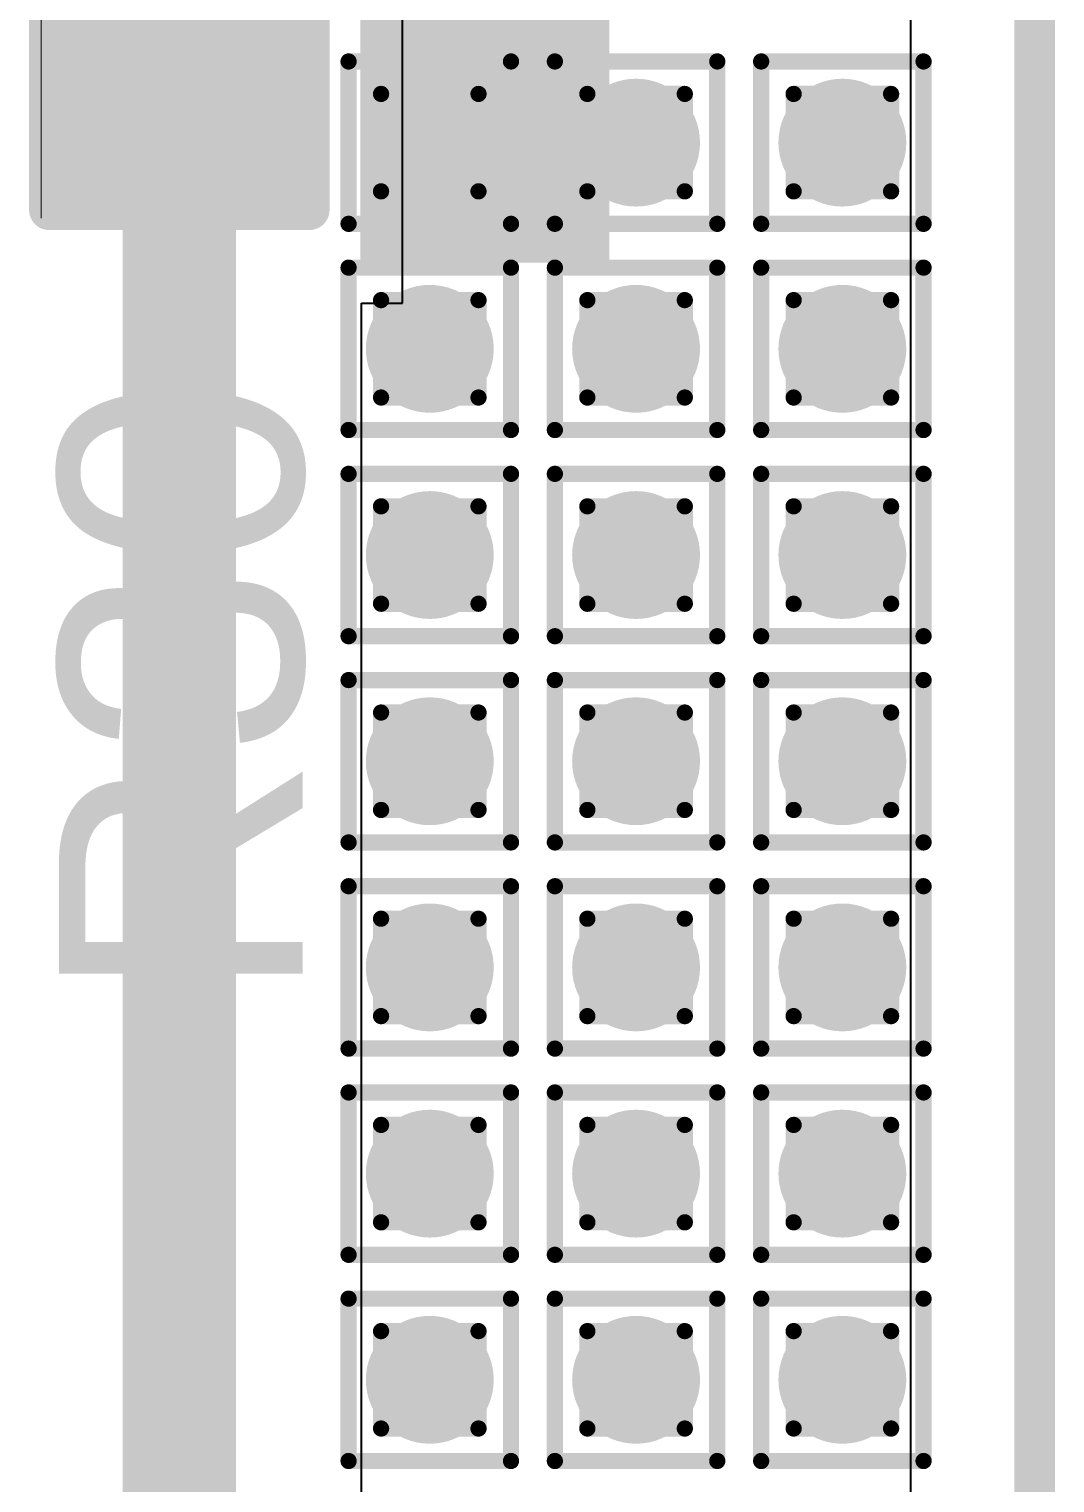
# Model space of a CAD drawing. Header units: inches. Extents: x -12 to 5357, y -8 to 5291.
# Drawn here: x 42.855 to 46.064, y 25.469 to 30.017 of the extents above; entities that cross this region are included whole.
import ezdxf

# ---------------------------------------------------------------- set-up
doc = ezdxf.new("R2010")
doc.units = ezdxf.units.IN
for name, color, linetype in [('Board Outline', 216, 'Continuous'), ('Bottom Layer', 5, 'Continuous'), ('Drill Drawing', 1, 'Continuous'), ('Ground', 16, 'Continuous'), ('Power', 76, 'Continuous'), ('Top Layer', 1, 'Continuous'), ('Top Overlay', 2, 'Continuous'), ('Top Paste', 8, 'Continuous'), ('Top Solder', 216, 'Continuous'), ('Via Holes', 16, 'Continuous')]:
    doc.layers.add(name, color=color, linetype=linetype)
doc.styles.add('Arial', font='', dxfattribs={"height": 0.2})
doc.styles.get('Arial').set_extended_font_data('Arial')

# ---------------------------------------------------------------- blocks, each defined once
blk = doc.blocks.new('R___0402_39')
at = {"layer": 'Top Layer'}
for points in [[(-0.6985, -0.3175), (-0.6985, 0.3175), (-0.2413, 0.3175), (-0.2413, -0.3175)], [(0.2413, -0.3175), (0.2413, 0.3175), (0.6985, 0.3175), (0.6985, -0.3175)]]:
    blk.add_hatch(color=1, dxfattribs=at).paths.add_polyline_path(points)
at = {"layer": 'Top Paste'}
for points in [[(-0.6985, -0.3175), (-0.6985, 0.3175), (-0.2413, 0.3175), (-0.2413, -0.3175)], [(0.2413, -0.3175), (0.2413, 0.3175), (0.6985, 0.3175), (0.6985, -0.3175)]]:
    blk.add_hatch(color=8, dxfattribs=at).paths.add_polyline_path(points)
at = {"layer": 'Top Solder'}
for points in [[(-0.7535, -0.3725), (-0.7535, 0.3725), (-0.1863, 0.3725), (-0.1863, -0.3725)], [(0.1863, -0.3725), (0.1863, 0.3725), (0.7535, 0.3725), (0.7535, -0.3725)]]:
    blk.add_hatch(color=216, dxfattribs=at).paths.add_polyline_path(points)
at = {"layer": 'Top Overlay'}
for points, const_width in [([(0.7874, 0.4064), (-0.7874, 0.4064)], 0.127), ([(-0.7874, -0.4064), (-0.7874, 0.4064)], 0.127), ([(0.7874, -0.4064), (0.7874, 0.4064)], 0.127), ([(0.7874, -0.4064), (-0.7874, -0.4064)], 0.127), ([(0.8128, -0.4318), (-0.8128, -0.4318)], 0.00323)]:
    blk.add_lwpolyline(points, dxfattribs=dict(at, const_width=const_width))
for points, const_width in [([(-0.8191, 0.4064, 1), (-0.7556, 0.4064, 1)], 0.0635), ([(-0.8191, 0.4064, 1), (-0.7556, 0.4064, 1)], 0.0635), ([(0.7556, 0.4064, 1), (0.8191, 0.4064, 1)], 0.0635), ([(0.7556, 0.4064, 1), (0.8191, 0.4064, 1)], 0.0635), ([(-0.8191, -0.4064, 1), (-0.7556, -0.4064, 1)], 0.0635), ([(-0.8191, -0.4064, 1), (-0.7556, -0.4064, 1)], 0.0635), ([(0.7556, -0.4064, 1), (0.8191, -0.4064, 1)], 0.0635), ([(0.7556, -0.4064, 1), (0.8191, -0.4064, 1)], 0.0635), ([(-0.8136, -0.4318, 1), (-0.812, -0.4318, 1)], 0.00161), ([(0.812, -0.4318, 1), (0.8136, -0.4318, 1)], 0.00161)]:
    blk.add_lwpolyline(points, format="xyb", close=True, dxfattribs=dict(at, const_width=const_width))

msp = doc.modelspace()

# ---------------------------------------------------------------- hatches: boundary and pattern name
at = {"layer": 'Bottom Layer'}
h = msp.add_hatch(color=5, dxfattribs=at)
edge = h.paths.add_edge_path()
edge.add_arc((44.1084, 29.6621), 0.2, 0, 360)
h = msp.add_hatch(color=5, dxfattribs=at)
edge = h.paths.add_edge_path()
edge.add_arc((44.7536, 29.6621), 0.2, 0, 360)
h = msp.add_hatch(color=5, dxfattribs=at)
edge = h.paths.add_edge_path()
edge.add_arc((45.3988, 29.6621), 0.2, 0, 360)
h = msp.add_hatch(color=5, dxfattribs=at)
edge = h.paths.add_edge_path()
edge.add_arc((44.1084, 29.017), 0.2, 0, 360)
h = msp.add_hatch(color=5, dxfattribs=at)
edge = h.paths.add_edge_path()
edge.add_arc((44.7536, 29.017), 0.2, 0, 360)
h = msp.add_hatch(color=5, dxfattribs=at)
edge = h.paths.add_edge_path()
edge.add_arc((45.3988, 29.017), 0.2, 0, 360)
h = msp.add_hatch(color=5, dxfattribs=at)
edge = h.paths.add_edge_path()
edge.add_arc((44.1084, 28.3718), 0.2, 0, 360)
h = msp.add_hatch(color=5, dxfattribs=at)
edge = h.paths.add_edge_path()
edge.add_arc((44.7536, 28.3718), 0.2, 0, 360)
h = msp.add_hatch(color=5, dxfattribs=at)
edge = h.paths.add_edge_path()
edge.add_arc((45.3988, 28.3718), 0.2, 0, 360)
h = msp.add_hatch(color=5, dxfattribs=at)
edge = h.paths.add_edge_path()
edge.add_arc((44.1084, 27.7266), 0.2, 0, 360)
h = msp.add_hatch(color=5, dxfattribs=at)
edge = h.paths.add_edge_path()
edge.add_arc((44.7536, 27.7266), 0.2, 0, 360)
h = msp.add_hatch(color=5, dxfattribs=at)
edge = h.paths.add_edge_path()
edge.add_arc((45.3988, 27.7266), 0.2, 0, 360)
h = msp.add_hatch(color=5, dxfattribs=at)
edge = h.paths.add_edge_path()
edge.add_arc((44.1084, 27.0815), 0.2, 0, 360)
h = msp.add_hatch(color=5, dxfattribs=at)
edge = h.paths.add_edge_path()
edge.add_arc((44.7536, 27.0815), 0.2, 0, 360)
h = msp.add_hatch(color=5, dxfattribs=at)
edge = h.paths.add_edge_path()
edge.add_arc((45.3988, 27.0815), 0.2, 0, 360)
h = msp.add_hatch(color=5, dxfattribs=at)
edge = h.paths.add_edge_path()
edge.add_arc((44.1084, 26.4363), 0.2, 0, 360)
h = msp.add_hatch(color=5, dxfattribs=at)
edge = h.paths.add_edge_path()
edge.add_arc((44.7536, 26.4363), 0.2, 0, 360)
h = msp.add_hatch(color=5, dxfattribs=at)
edge = h.paths.add_edge_path()
edge.add_arc((45.3988, 26.4363), 0.2, 0, 360)
h = msp.add_hatch(color=5, dxfattribs=at)
edge = h.paths.add_edge_path()
edge.add_arc((44.1084, 25.7912), 0.2, 0, 360)
h = msp.add_hatch(color=5, dxfattribs=at)
edge = h.paths.add_edge_path()
edge.add_arc((44.7536, 25.7912), 0.2, 0, 360)
h = msp.add_hatch(color=5, dxfattribs=at)
edge = h.paths.add_edge_path()
edge.add_arc((45.3988, 25.7912), 0.2, 0, 360)
at = {"layer": 'Ground'}
h = msp.add_hatch(color=16, dxfattribs=at)
edge = h.paths.add_edge_path()
edge.add_arc((44.1084, 29.6621), 0.2, 0, 360)
h = msp.add_hatch(color=16, dxfattribs=at)
edge = h.paths.add_edge_path()
edge.add_arc((44.7536, 29.6621), 0.2, 0, 360)
h = msp.add_hatch(color=16, dxfattribs=at)
edge = h.paths.add_edge_path()
edge.add_arc((45.3988, 29.6621), 0.2, 0, 360)
h = msp.add_hatch(color=16, dxfattribs=at)
edge = h.paths.add_edge_path()
edge.add_arc((44.1084, 29.017), 0.2, 0, 360)
h = msp.add_hatch(color=16, dxfattribs=at)
edge = h.paths.add_edge_path()
edge.add_arc((44.7536, 29.017), 0.2, 0, 360)
h = msp.add_hatch(color=16, dxfattribs=at)
edge = h.paths.add_edge_path()
edge.add_arc((45.3988, 29.017), 0.2, 0, 360)
h = msp.add_hatch(color=16, dxfattribs=at)
edge = h.paths.add_edge_path()
edge.add_arc((44.1084, 28.3718), 0.2, 0, 360)
h = msp.add_hatch(color=16, dxfattribs=at)
edge = h.paths.add_edge_path()
edge.add_arc((44.7536, 28.3718), 0.2, 0, 360)
h = msp.add_hatch(color=16, dxfattribs=at)
edge = h.paths.add_edge_path()
edge.add_arc((45.3988, 28.3718), 0.2, 0, 360)
h = msp.add_hatch(color=16, dxfattribs=at)
edge = h.paths.add_edge_path()
edge.add_arc((44.1084, 27.7266), 0.2, 0, 360)
h = msp.add_hatch(color=16, dxfattribs=at)
edge = h.paths.add_edge_path()
edge.add_arc((44.7536, 27.7266), 0.2, 0, 360)
h = msp.add_hatch(color=16, dxfattribs=at)
edge = h.paths.add_edge_path()
edge.add_arc((45.3988, 27.7266), 0.2, 0, 360)
h = msp.add_hatch(color=16, dxfattribs=at)
edge = h.paths.add_edge_path()
edge.add_arc((44.1084, 27.0815), 0.2, 0, 360)
h = msp.add_hatch(color=16, dxfattribs=at)
edge = h.paths.add_edge_path()
edge.add_arc((44.7536, 27.0815), 0.2, 0, 360)
h = msp.add_hatch(color=16, dxfattribs=at)
edge = h.paths.add_edge_path()
edge.add_arc((45.3988, 27.0815), 0.2, 0, 360)
h = msp.add_hatch(color=16, dxfattribs=at)
edge = h.paths.add_edge_path()
edge.add_arc((44.1084, 26.4363), 0.2, 0, 360)
h = msp.add_hatch(color=16, dxfattribs=at)
edge = h.paths.add_edge_path()
edge.add_arc((44.7536, 26.4363), 0.2, 0, 360)
h = msp.add_hatch(color=16, dxfattribs=at)
edge = h.paths.add_edge_path()
edge.add_arc((45.3988, 26.4363), 0.2, 0, 360)
h = msp.add_hatch(color=16, dxfattribs=at)
edge = h.paths.add_edge_path()
edge.add_arc((44.1084, 25.7912), 0.2, 0, 360)
h = msp.add_hatch(color=16, dxfattribs=at)
edge = h.paths.add_edge_path()
edge.add_arc((44.7536, 25.7912), 0.2, 0, 360)
h = msp.add_hatch(color=16, dxfattribs=at)
edge = h.paths.add_edge_path()
edge.add_arc((45.3988, 25.7912), 0.2, 0, 360)
at = {"layer": 'Power'}
h = msp.add_hatch(color=76, dxfattribs=at)
edge = h.paths.add_edge_path()
edge.add_arc((44.1084, 29.6621), 0.2, 0, 360)
h = msp.add_hatch(color=76, dxfattribs=at)
edge = h.paths.add_edge_path()
edge.add_arc((44.7536, 29.6621), 0.2, 0, 360)
h = msp.add_hatch(color=76, dxfattribs=at)
edge = h.paths.add_edge_path()
edge.add_arc((45.3988, 29.6621), 0.2, 0, 360)
h = msp.add_hatch(color=76, dxfattribs=at)
edge = h.paths.add_edge_path()
edge.add_arc((44.1084, 29.017), 0.2, 0, 360)
h = msp.add_hatch(color=76, dxfattribs=at)
edge = h.paths.add_edge_path()
edge.add_arc((44.7536, 29.017), 0.2, 0, 360)
h = msp.add_hatch(color=76, dxfattribs=at)
edge = h.paths.add_edge_path()
edge.add_arc((45.3988, 29.017), 0.2, 0, 360)
h = msp.add_hatch(color=76, dxfattribs=at)
edge = h.paths.add_edge_path()
edge.add_arc((44.1084, 28.3718), 0.2, 0, 360)
h = msp.add_hatch(color=76, dxfattribs=at)
edge = h.paths.add_edge_path()
edge.add_arc((44.7536, 28.3718), 0.2, 0, 360)
h = msp.add_hatch(color=76, dxfattribs=at)
edge = h.paths.add_edge_path()
edge.add_arc((45.3988, 28.3718), 0.2, 0, 360)
h = msp.add_hatch(color=76, dxfattribs=at)
edge = h.paths.add_edge_path()
edge.add_arc((44.1084, 27.7266), 0.2, 0, 360)
h = msp.add_hatch(color=76, dxfattribs=at)
edge = h.paths.add_edge_path()
edge.add_arc((44.7536, 27.7266), 0.2, 0, 360)
h = msp.add_hatch(color=76, dxfattribs=at)
edge = h.paths.add_edge_path()
edge.add_arc((45.3988, 27.7266), 0.2, 0, 360)
h = msp.add_hatch(color=76, dxfattribs=at)
edge = h.paths.add_edge_path()
edge.add_arc((44.1084, 27.0815), 0.2, 0, 360)
h = msp.add_hatch(color=76, dxfattribs=at)
edge = h.paths.add_edge_path()
edge.add_arc((44.7536, 27.0815), 0.2, 0, 360)
h = msp.add_hatch(color=76, dxfattribs=at)
edge = h.paths.add_edge_path()
edge.add_arc((45.3988, 27.0815), 0.2, 0, 360)
h = msp.add_hatch(color=76, dxfattribs=at)
edge = h.paths.add_edge_path()
edge.add_arc((44.1084, 26.4363), 0.2, 0, 360)
h = msp.add_hatch(color=76, dxfattribs=at)
edge = h.paths.add_edge_path()
edge.add_arc((44.7536, 26.4363), 0.2, 0, 360)
h = msp.add_hatch(color=76, dxfattribs=at)
edge = h.paths.add_edge_path()
edge.add_arc((45.3988, 26.4363), 0.2, 0, 360)
h = msp.add_hatch(color=76, dxfattribs=at)
edge = h.paths.add_edge_path()
edge.add_arc((44.1084, 25.7912), 0.2, 0, 360)
h = msp.add_hatch(color=76, dxfattribs=at)
edge = h.paths.add_edge_path()
edge.add_arc((44.7536, 25.7912), 0.2, 0, 360)
h = msp.add_hatch(color=76, dxfattribs=at)
edge = h.paths.add_edge_path()
edge.add_arc((45.3988, 25.7912), 0.2, 0, 360)
at = {"layer": 'Top Layer'}
msp.add_hatch(color=1, dxfattribs=at).paths.add_polyline_path([(44.6702, 36.2785), (43.8916, 36.2785), (43.8916, 29.2862), (44.6702, 29.2862)])
h = msp.add_hatch(color=1, dxfattribs=at)
edge = h.paths.add_edge_path()
edge.add_arc((44.1084, 29.6621), 0.2, 0, 360)
h = msp.add_hatch(color=1, dxfattribs=at)
edge = h.paths.add_edge_path()
edge.add_arc((44.7536, 29.6621), 0.2, 0, 360)
h = msp.add_hatch(color=1, dxfattribs=at)
edge = h.paths.add_edge_path()
edge.add_arc((45.3988, 29.6621), 0.2, 0, 360)
h = msp.add_hatch(color=1, dxfattribs=at)
edge = h.paths.add_edge_path()
edge.add_arc((44.1084, 29.017), 0.2, 0, 360)
h = msp.add_hatch(color=1, dxfattribs=at)
edge = h.paths.add_edge_path()
edge.add_arc((44.7536, 29.017), 0.2, 0, 360)
h = msp.add_hatch(color=1, dxfattribs=at)
edge = h.paths.add_edge_path()
edge.add_arc((45.3988, 29.017), 0.2, 0, 360)
h = msp.add_hatch(color=1, dxfattribs=at)
edge = h.paths.add_edge_path()
edge.add_arc((44.1084, 28.3718), 0.2, 0, 360)
h = msp.add_hatch(color=1, dxfattribs=at)
edge = h.paths.add_edge_path()
edge.add_arc((44.7536, 28.3718), 0.2, 0, 360)
h = msp.add_hatch(color=1, dxfattribs=at)
edge = h.paths.add_edge_path()
edge.add_arc((45.3988, 28.3718), 0.2, 0, 360)
h = msp.add_hatch(color=1, dxfattribs=at)
edge = h.paths.add_edge_path()
edge.add_arc((44.1084, 27.7266), 0.2, 0, 360)
h = msp.add_hatch(color=1, dxfattribs=at)
edge = h.paths.add_edge_path()
edge.add_arc((44.7536, 27.7266), 0.2, 0, 360)
h = msp.add_hatch(color=1, dxfattribs=at)
edge = h.paths.add_edge_path()
edge.add_arc((45.3988, 27.7266), 0.2, 0, 360)
h = msp.add_hatch(color=1, dxfattribs=at)
edge = h.paths.add_edge_path()
edge.add_arc((44.1084, 27.0815), 0.2, 0, 360)
h = msp.add_hatch(color=1, dxfattribs=at)
edge = h.paths.add_edge_path()
edge.add_arc((44.7536, 27.0815), 0.2, 0, 360)
h = msp.add_hatch(color=1, dxfattribs=at)
edge = h.paths.add_edge_path()
edge.add_arc((45.3988, 27.0815), 0.2, 0, 360)
h = msp.add_hatch(color=1, dxfattribs=at)
edge = h.paths.add_edge_path()
edge.add_arc((44.1084, 26.4363), 0.2, 0, 360)
h = msp.add_hatch(color=1, dxfattribs=at)
edge = h.paths.add_edge_path()
edge.add_arc((44.7536, 26.4363), 0.2, 0, 360)
h = msp.add_hatch(color=1, dxfattribs=at)
edge = h.paths.add_edge_path()
edge.add_arc((45.3988, 26.4363), 0.2, 0, 360)
h = msp.add_hatch(color=1, dxfattribs=at)
edge = h.paths.add_edge_path()
edge.add_arc((44.1084, 25.7912), 0.2, 0, 360)
h = msp.add_hatch(color=1, dxfattribs=at)
edge = h.paths.add_edge_path()
edge.add_arc((44.7536, 25.7912), 0.2, 0, 360)
h = msp.add_hatch(color=1, dxfattribs=at)
edge = h.paths.add_edge_path()
edge.add_arc((45.3988, 25.7912), 0.2, 0, 360)
at = {"layer": 'Via Holes'}
h = msp.add_hatch(color=7, dxfattribs=at)
edge = h.paths.add_edge_path()
edge.add_arc((44.1084, 29.6621), 0.1, 0, 360)
h = msp.add_hatch(color=7, dxfattribs=at)
edge = h.paths.add_edge_path()
edge.add_arc((44.7536, 29.6621), 0.1, 0, 360)
h = msp.add_hatch(color=7, dxfattribs=at)
edge = h.paths.add_edge_path()
edge.add_arc((45.3988, 29.6621), 0.1, 0, 360)
h = msp.add_hatch(color=7, dxfattribs=at)
edge = h.paths.add_edge_path()
edge.add_arc((44.1084, 29.017), 0.1, 0, 360)
h = msp.add_hatch(color=7, dxfattribs=at)
edge = h.paths.add_edge_path()
edge.add_arc((44.7536, 29.017), 0.1, 0, 360)
h = msp.add_hatch(color=7, dxfattribs=at)
edge = h.paths.add_edge_path()
edge.add_arc((45.3988, 29.017), 0.1, 0, 360)
h = msp.add_hatch(color=7, dxfattribs=at)
edge = h.paths.add_edge_path()
edge.add_arc((44.1084, 28.3718), 0.1, 0, 360)
h = msp.add_hatch(color=7, dxfattribs=at)
edge = h.paths.add_edge_path()
edge.add_arc((44.7536, 28.3718), 0.1, 0, 360)
h = msp.add_hatch(color=7, dxfattribs=at)
edge = h.paths.add_edge_path()
edge.add_arc((45.3988, 28.3718), 0.1, 0, 360)
h = msp.add_hatch(color=7, dxfattribs=at)
edge = h.paths.add_edge_path()
edge.add_arc((44.1084, 27.7266), 0.1, 0, 360)
h = msp.add_hatch(color=7, dxfattribs=at)
edge = h.paths.add_edge_path()
edge.add_arc((44.7536, 27.7266), 0.1, 0, 360)
h = msp.add_hatch(color=7, dxfattribs=at)
edge = h.paths.add_edge_path()
edge.add_arc((45.3988, 27.7266), 0.1, 0, 360)
h = msp.add_hatch(color=7, dxfattribs=at)
edge = h.paths.add_edge_path()
edge.add_arc((44.1084, 27.0815), 0.1, 0, 360)
h = msp.add_hatch(color=7, dxfattribs=at)
edge = h.paths.add_edge_path()
edge.add_arc((44.7536, 27.0815), 0.1, 0, 360)
h = msp.add_hatch(color=7, dxfattribs=at)
edge = h.paths.add_edge_path()
edge.add_arc((45.3988, 27.0815), 0.1, 0, 360)
h = msp.add_hatch(color=7, dxfattribs=at)
edge = h.paths.add_edge_path()
edge.add_arc((44.1084, 26.4363), 0.1, 0, 360)
h = msp.add_hatch(color=7, dxfattribs=at)
edge = h.paths.add_edge_path()
edge.add_arc((44.7536, 26.4363), 0.1, 0, 360)
h = msp.add_hatch(color=7, dxfattribs=at)
edge = h.paths.add_edge_path()
edge.add_arc((45.3988, 26.4363), 0.1, 0, 360)
h = msp.add_hatch(color=7, dxfattribs=at)
edge = h.paths.add_edge_path()
edge.add_arc((44.1084, 25.7912), 0.1, 0, 360)
h = msp.add_hatch(color=7, dxfattribs=at)
edge = h.paths.add_edge_path()
edge.add_arc((44.7536, 25.7912), 0.1, 0, 360)
h = msp.add_hatch(color=7, dxfattribs=at)
edge = h.paths.add_edge_path()
edge.add_arc((45.3988, 25.7912), 0.1, 0, 360)

# ---------------------------------------------------------------- linework, layer by layer
at = {"layer": 'Board Outline', "const_width": 0.127}
msp.add_lwpolyline([(46.0001, -1.4599), (46.0001, 55.438)], dxfattribs=at)
at = {"layer": 'Bottom Layer'}
msp.add_line((45.6117, 38.3106), (45.6117, 23.3565), dxfattribs=at)
at = {"layer": 'Drill Drawing', "const_width": 0.0508}
for points in [[(43.8544, 29.9161), (44.3624, 29.9161)], [(43.8544, 29.4081), (43.8544, 29.9161)], [(44.3624, 29.4081), (44.3624, 29.9161)], [(44.4996, 29.9161), (45.0076, 29.9161)], [(44.4996, 29.4081), (44.4996, 29.9161)], [(45.0076, 29.4081), (45.0076, 29.9161)], [(45.1448, 29.9161), (45.6528, 29.9161)], [(45.1448, 29.4081), (45.1448, 29.9161)], [(45.6528, 29.4081), (45.6528, 29.9161)], [(43.956, 29.8145), (44.2608, 29.8145)], [(43.956, 29.5097), (43.956, 29.8145)], [(44.2608, 29.5097), (44.2608, 29.8145)], [(44.6012, 29.8145), (44.906, 29.8145)], [(44.6012, 29.5097), (44.6012, 29.8145)], [(44.906, 29.5097), (44.906, 29.8145)], [(45.2464, 29.8145), (45.5512, 29.8145)], [(45.2464, 29.5097), (45.2464, 29.8145)], [(45.5512, 29.5097), (45.5512, 29.8145)], [(43.956, 29.5097), (44.2608, 29.5097)], [(44.6012, 29.5097), (44.906, 29.5097)], [(45.2464, 29.5097), (45.5512, 29.5097)], [(43.8544, 29.4081), (44.3624, 29.4081)], [(44.4996, 29.4081), (45.0076, 29.4081)], [(45.1448, 29.4081), (45.6528, 29.4081)], [(43.8544, 29.271), (44.3624, 29.271)], [(43.8544, 28.763), (43.8544, 29.271)], [(44.3624, 28.763), (44.3624, 29.271)], [(44.4996, 29.271), (45.0076, 29.271)], [(44.4996, 28.763), (44.4996, 29.271)], [(45.0076, 28.763), (45.0076, 29.271)], [(45.1448, 29.271), (45.6528, 29.271)], [(45.1448, 28.763), (45.1448, 29.271)], [(45.6528, 28.763), (45.6528, 29.271)], [(43.956, 29.1694), (44.2608, 29.1694)], [(43.956, 28.8646), (43.956, 29.1694)], [(44.2608, 28.8646), (44.2608, 29.1694)], [(44.6012, 29.1694), (44.906, 29.1694)], [(44.6012, 28.8646), (44.6012, 29.1694)], [(44.906, 28.8646), (44.906, 29.1694)], [(45.2464, 29.1694), (45.5512, 29.1694)], [(45.2464, 28.8646), (45.2464, 29.1694)], [(45.5512, 28.8646), (45.5512, 29.1694)], [(43.956, 28.8646), (44.2608, 28.8646)], [(44.6012, 28.8646), (44.906, 28.8646)], [(45.2464, 28.8646), (45.5512, 28.8646)], [(43.8544, 28.763), (44.3624, 28.763)], [(44.4996, 28.763), (45.0076, 28.763)], [(45.1448, 28.763), (45.6528, 28.763)], [(43.8544, 28.6258), (44.3624, 28.6258)], [(43.8544, 28.1178), (43.8544, 28.6258)], [(44.3624, 28.1178), (44.3624, 28.6258)], [(44.4996, 28.6258), (45.0076, 28.6258)], [(44.4996, 28.1178), (44.4996, 28.6258)], [(45.0076, 28.1178), (45.0076, 28.6258)], [(45.1448, 28.6258), (45.6528, 28.6258)], [(45.1448, 28.1178), (45.1448, 28.6258)], [(45.6528, 28.1178), (45.6528, 28.6258)], [(43.956, 28.5242), (44.2608, 28.5242)], [(43.956, 28.2194), (43.956, 28.5242)], [(44.2608, 28.2194), (44.2608, 28.5242)], [(44.6012, 28.5242), (44.906, 28.5242)], [(44.6012, 28.2194), (44.6012, 28.5242)], [(44.906, 28.2194), (44.906, 28.5242)], [(45.2464, 28.5242), (45.5512, 28.5242)], [(45.2464, 28.2194), (45.2464, 28.5242)], [(45.5512, 28.2194), (45.5512, 28.5242)], [(43.956, 28.2194), (44.2608, 28.2194)], [(44.6012, 28.2194), (44.906, 28.2194)], [(45.2464, 28.2194), (45.5512, 28.2194)], [(43.8544, 28.1178), (44.3624, 28.1178)], [(44.4996, 28.1178), (45.0076, 28.1178)], [(45.1448, 28.1178), (45.6528, 28.1178)], [(43.8544, 27.9806), (44.3624, 27.9806)], [(43.8544, 27.4726), (43.8544, 27.9806)], [(44.3624, 27.4726), (44.3624, 27.9806)], [(44.4996, 27.9806), (45.0076, 27.9806)], [(44.4996, 27.4726), (44.4996, 27.9806)], [(45.0076, 27.4726), (45.0076, 27.9806)], [(45.1448, 27.9806), (45.6528, 27.9806)], [(45.1448, 27.4726), (45.1448, 27.9806)], [(45.6528, 27.4726), (45.6528, 27.9806)], [(43.956, 27.879), (44.2608, 27.879)], [(43.956, 27.5742), (43.956, 27.879)], [(44.2608, 27.5742), (44.2608, 27.879)], [(44.6012, 27.879), (44.906, 27.879)], [(44.6012, 27.5742), (44.6012, 27.879)], [(44.906, 27.5742), (44.906, 27.879)], [(45.2464, 27.879), (45.5512, 27.879)], [(45.2464, 27.5742), (45.2464, 27.879)], [(45.5512, 27.5742), (45.5512, 27.879)], [(43.956, 27.5742), (44.2608, 27.5742)], [(44.6012, 27.5742), (44.906, 27.5742)], [(45.2464, 27.5742), (45.5512, 27.5742)], [(43.8544, 27.4726), (44.3624, 27.4726)], [(44.4996, 27.4726), (45.0076, 27.4726)], [(45.1448, 27.4726), (45.6528, 27.4726)], [(43.8544, 27.3355), (44.3624, 27.3355)], [(43.8544, 26.8275), (43.8544, 27.3355)], [(44.3624, 26.8275), (44.3624, 27.3355)], [(44.4996, 27.3355), (45.0076, 27.3355)], [(44.4996, 26.8275), (44.4996, 27.3355)], [(45.0076, 26.8275), (45.0076, 27.3355)], [(45.1448, 27.3355), (45.6528, 27.3355)], [(45.1448, 26.8275), (45.1448, 27.3355)], [(45.6528, 26.8275), (45.6528, 27.3355)], [(43.956, 27.2339), (44.2608, 27.2339)], [(43.956, 26.9291), (43.956, 27.2339)], [(44.2608, 26.9291), (44.2608, 27.2339)], [(44.6012, 27.2339), (44.906, 27.2339)], [(44.6012, 26.9291), (44.6012, 27.2339)], [(44.906, 26.9291), (44.906, 27.2339)], [(45.2464, 27.2339), (45.5512, 27.2339)], [(45.2464, 26.9291), (45.2464, 27.2339)], [(45.5512, 26.9291), (45.5512, 27.2339)], [(43.956, 26.9291), (44.2608, 26.9291)], [(44.6012, 26.9291), (44.906, 26.9291)], [(45.2464, 26.9291), (45.5512, 26.9291)], [(43.8544, 26.8275), (44.3624, 26.8275)], [(44.4996, 26.8275), (45.0076, 26.8275)], [(45.1448, 26.8275), (45.6528, 26.8275)], [(43.8544, 26.6903), (44.3624, 26.6903)], [(43.8544, 26.1823), (43.8544, 26.6903)], [(44.3624, 26.1823), (44.3624, 26.6903)], [(44.4996, 26.6903), (45.0076, 26.6903)], [(44.4996, 26.1823), (44.4996, 26.6903)], [(45.0076, 26.1823), (45.0076, 26.6903)], [(45.1448, 26.6903), (45.6528, 26.6903)], [(45.1448, 26.1823), (45.1448, 26.6903)], [(45.6528, 26.1823), (45.6528, 26.6903)], [(43.956, 26.5887), (44.2608, 26.5887)], [(43.956, 26.2839), (43.956, 26.5887)], [(44.2608, 26.2839), (44.2608, 26.5887)], [(44.6012, 26.5887), (44.906, 26.5887)], [(44.6012, 26.2839), (44.6012, 26.5887)], [(44.906, 26.2839), (44.906, 26.5887)], [(45.2464, 26.5887), (45.5512, 26.5887)], [(45.2464, 26.2839), (45.2464, 26.5887)], [(45.5512, 26.2839), (45.5512, 26.5887)], [(43.956, 26.2839), (44.2608, 26.2839)], [(44.6012, 26.2839), (44.906, 26.2839)], [(45.2464, 26.2839), (45.5512, 26.2839)], [(43.8544, 26.1823), (44.3624, 26.1823)], [(44.4996, 26.1823), (45.0076, 26.1823)], [(45.1448, 26.1823), (45.6528, 26.1823)], [(43.8544, 26.0452), (44.3624, 26.0452)], [(43.8544, 25.5372), (43.8544, 26.0452)], [(44.3624, 25.5372), (44.3624, 26.0452)], [(44.4996, 26.0452), (45.0076, 26.0452)], [(44.4996, 25.5372), (44.4996, 26.0452)], [(45.0076, 25.5372), (45.0076, 26.0452)], [(45.1448, 26.0452), (45.6528, 26.0452)], [(45.1448, 25.5372), (45.1448, 26.0452)], [(45.6528, 25.5372), (45.6528, 26.0452)], [(43.956, 25.9436), (44.2608, 25.9436)], [(43.956, 25.6388), (43.956, 25.9436)], [(44.2608, 25.6388), (44.2608, 25.9436)], [(44.6012, 25.9436), (44.906, 25.9436)], [(44.6012, 25.6388), (44.6012, 25.9436)], [(44.906, 25.6388), (44.906, 25.9436)], [(45.2464, 25.9436), (45.5512, 25.9436)], [(45.2464, 25.6388), (45.2464, 25.9436)], [(45.5512, 25.6388), (45.5512, 25.9436)], [(43.956, 25.6388), (44.2608, 25.6388)], [(44.6012, 25.6388), (44.906, 25.6388)], [(45.2464, 25.6388), (45.5512, 25.6388)], [(43.8544, 25.5372), (44.3624, 25.5372)], [(44.4996, 25.5372), (45.0076, 25.5372)], [(45.1448, 25.5372), (45.6528, 25.5372)]]:
    msp.add_lwpolyline(points, dxfattribs=at)
at = {"layer": 'Drill Drawing', "const_width": 0.0254}
for points in [[(43.8417, 29.9161, 1), (43.8671, 29.9161, 1)], [(43.8417, 29.9161, 1), (43.8671, 29.9161, 1)], [(44.3497, 29.9161, 1), (44.3751, 29.9161, 1)], [(44.3497, 29.9161, 1), (44.3751, 29.9161, 1)], [(44.4869, 29.9161, 1), (44.5123, 29.9161, 1)], [(44.4869, 29.9161, 1), (44.5123, 29.9161, 1)], [(44.9949, 29.9161, 1), (45.0203, 29.9161, 1)], [(44.9949, 29.9161, 1), (45.0203, 29.9161, 1)], [(45.1321, 29.9161, 1), (45.1575, 29.9161, 1)], [(45.1321, 29.9161, 1), (45.1575, 29.9161, 1)], [(45.6401, 29.9161, 1), (45.6655, 29.9161, 1)], [(45.6401, 29.9161, 1), (45.6655, 29.9161, 1)], [(43.9433, 29.8145, 1), (43.9687, 29.8145, 1)], [(43.9433, 29.8145, 1), (43.9687, 29.8145, 1)], [(44.2481, 29.8145, 1), (44.2735, 29.8145, 1)], [(44.2481, 29.8145, 1), (44.2735, 29.8145, 1)], [(44.5885, 29.8145, 1), (44.6139, 29.8145, 1)], [(44.5885, 29.8145, 1), (44.6139, 29.8145, 1)], [(44.8933, 29.8145, 1), (44.9187, 29.8145, 1)], [(44.8933, 29.8145, 1), (44.9187, 29.8145, 1)], [(45.2337, 29.8145, 1), (45.2591, 29.8145, 1)], [(45.2337, 29.8145, 1), (45.2591, 29.8145, 1)], [(45.5385, 29.8145, 1), (45.5639, 29.8145, 1)], [(45.5385, 29.8145, 1), (45.5639, 29.8145, 1)], [(43.9433, 29.5097, 1), (43.9687, 29.5097, 1)], [(43.9433, 29.5097, 1), (43.9687, 29.5097, 1)], [(44.2481, 29.5097, 1), (44.2735, 29.5097, 1)], [(44.2481, 29.5097, 1), (44.2735, 29.5097, 1)], [(44.5885, 29.5097, 1), (44.6139, 29.5097, 1)], [(44.5885, 29.5097, 1), (44.6139, 29.5097, 1)], [(44.8933, 29.5097, 1), (44.9187, 29.5097, 1)], [(44.8933, 29.5097, 1), (44.9187, 29.5097, 1)], [(45.2337, 29.5097, 1), (45.2591, 29.5097, 1)], [(45.2337, 29.5097, 1), (45.2591, 29.5097, 1)], [(45.5385, 29.5097, 1), (45.5639, 29.5097, 1)], [(45.5385, 29.5097, 1), (45.5639, 29.5097, 1)], [(43.8417, 29.4081, 1), (43.8671, 29.4081, 1)], [(43.8417, 29.4081, 1), (43.8671, 29.4081, 1)], [(44.3497, 29.4081, 1), (44.3751, 29.4081, 1)], [(44.3497, 29.4081, 1), (44.3751, 29.4081, 1)], [(44.4869, 29.4081, 1), (44.5123, 29.4081, 1)], [(44.4869, 29.4081, 1), (44.5123, 29.4081, 1)], [(44.9949, 29.4081, 1), (45.0203, 29.4081, 1)], [(44.9949, 29.4081, 1), (45.0203, 29.4081, 1)], [(45.1321, 29.4081, 1), (45.1575, 29.4081, 1)], [(45.1321, 29.4081, 1), (45.1575, 29.4081, 1)], [(45.6401, 29.4081, 1), (45.6655, 29.4081, 1)], [(45.6401, 29.4081, 1), (45.6655, 29.4081, 1)], [(43.8417, 29.271, 1), (43.8671, 29.271, 1)], [(43.8417, 29.271, 1), (43.8671, 29.271, 1)], [(44.3497, 29.271, 1), (44.3751, 29.271, 1)], [(44.3497, 29.271, 1), (44.3751, 29.271, 1)], [(44.4869, 29.271, 1), (44.5123, 29.271, 1)], [(44.4869, 29.271, 1), (44.5123, 29.271, 1)], [(44.9949, 29.271, 1), (45.0203, 29.271, 1)], [(44.9949, 29.271, 1), (45.0203, 29.271, 1)], [(45.1321, 29.271, 1), (45.1575, 29.271, 1)], [(45.1321, 29.271, 1), (45.1575, 29.271, 1)], [(45.6401, 29.271, 1), (45.6655, 29.271, 1)], [(45.6401, 29.271, 1), (45.6655, 29.271, 1)], [(43.9433, 29.1694, 1), (43.9687, 29.1694, 1)], [(43.9433, 29.1694, 1), (43.9687, 29.1694, 1)], [(44.2481, 29.1694, 1), (44.2735, 29.1694, 1)], [(44.2481, 29.1694, 1), (44.2735, 29.1694, 1)], [(44.5885, 29.1694, 1), (44.6139, 29.1694, 1)], [(44.5885, 29.1694, 1), (44.6139, 29.1694, 1)], [(44.8933, 29.1694, 1), (44.9187, 29.1694, 1)], [(44.8933, 29.1694, 1), (44.9187, 29.1694, 1)], [(45.2337, 29.1694, 1), (45.2591, 29.1694, 1)], [(45.2337, 29.1694, 1), (45.2591, 29.1694, 1)], [(45.5385, 29.1694, 1), (45.5639, 29.1694, 1)], [(45.5385, 29.1694, 1), (45.5639, 29.1694, 1)], [(43.9433, 28.8646, 1), (43.9687, 28.8646, 1)], [(43.9433, 28.8646, 1), (43.9687, 28.8646, 1)], [(44.2481, 28.8646, 1), (44.2735, 28.8646, 1)], [(44.2481, 28.8646, 1), (44.2735, 28.8646, 1)], [(44.5885, 28.8646, 1), (44.6139, 28.8646, 1)], [(44.5885, 28.8646, 1), (44.6139, 28.8646, 1)], [(44.8933, 28.8646, 1), (44.9187, 28.8646, 1)], [(44.8933, 28.8646, 1), (44.9187, 28.8646, 1)], [(45.2337, 28.8646, 1), (45.2591, 28.8646, 1)], [(45.2337, 28.8646, 1), (45.2591, 28.8646, 1)], [(45.5385, 28.8646, 1), (45.5639, 28.8646, 1)], [(45.5385, 28.8646, 1), (45.5639, 28.8646, 1)], [(43.8417, 28.763, 1), (43.8671, 28.763, 1)], [(43.8417, 28.763, 1), (43.8671, 28.763, 1)], [(44.3497, 28.763, 1), (44.3751, 28.763, 1)], [(44.3497, 28.763, 1), (44.3751, 28.763, 1)], [(44.4869, 28.763, 1), (44.5123, 28.763, 1)], [(44.4869, 28.763, 1), (44.5123, 28.763, 1)], [(44.9949, 28.763, 1), (45.0203, 28.763, 1)], [(44.9949, 28.763, 1), (45.0203, 28.763, 1)], [(45.1321, 28.763, 1), (45.1575, 28.763, 1)], [(45.1321, 28.763, 1), (45.1575, 28.763, 1)], [(45.6401, 28.763, 1), (45.6655, 28.763, 1)], [(45.6401, 28.763, 1), (45.6655, 28.763, 1)], [(43.8417, 28.6258, 1), (43.8671, 28.6258, 1)], [(43.8417, 28.6258, 1), (43.8671, 28.6258, 1)], [(44.3497, 28.6258, 1), (44.3751, 28.6258, 1)], [(44.3497, 28.6258, 1), (44.3751, 28.6258, 1)], [(44.4869, 28.6258, 1), (44.5123, 28.6258, 1)], [(44.4869, 28.6258, 1), (44.5123, 28.6258, 1)], [(44.9949, 28.6258, 1), (45.0203, 28.6258, 1)], [(44.9949, 28.6258, 1), (45.0203, 28.6258, 1)], [(45.1321, 28.6258, 1), (45.1575, 28.6258, 1)], [(45.1321, 28.6258, 1), (45.1575, 28.6258, 1)], [(45.6401, 28.6258, 1), (45.6655, 28.6258, 1)], [(45.6401, 28.6258, 1), (45.6655, 28.6258, 1)], [(43.9433, 28.5242, 1), (43.9687, 28.5242, 1)], [(43.9433, 28.5242, 1), (43.9687, 28.5242, 1)], [(44.2481, 28.5242, 1), (44.2735, 28.5242, 1)], [(44.2481, 28.5242, 1), (44.2735, 28.5242, 1)], [(44.5885, 28.5242, 1), (44.6139, 28.5242, 1)], [(44.5885, 28.5242, 1), (44.6139, 28.5242, 1)], [(44.8933, 28.5242, 1), (44.9187, 28.5242, 1)], [(44.8933, 28.5242, 1), (44.9187, 28.5242, 1)], [(45.2337, 28.5242, 1), (45.2591, 28.5242, 1)], [(45.2337, 28.5242, 1), (45.2591, 28.5242, 1)], [(45.5385, 28.5242, 1), (45.5639, 28.5242, 1)], [(45.5385, 28.5242, 1), (45.5639, 28.5242, 1)], [(43.9433, 28.2194, 1), (43.9687, 28.2194, 1)], [(43.9433, 28.2194, 1), (43.9687, 28.2194, 1)], [(44.2481, 28.2194, 1), (44.2735, 28.2194, 1)], [(44.2481, 28.2194, 1), (44.2735, 28.2194, 1)], [(44.5885, 28.2194, 1), (44.6139, 28.2194, 1)], [(44.5885, 28.2194, 1), (44.6139, 28.2194, 1)], [(44.8933, 28.2194, 1), (44.9187, 28.2194, 1)], [(44.8933, 28.2194, 1), (44.9187, 28.2194, 1)], [(45.2337, 28.2194, 1), (45.2591, 28.2194, 1)], [(45.2337, 28.2194, 1), (45.2591, 28.2194, 1)], [(45.5385, 28.2194, 1), (45.5639, 28.2194, 1)], [(45.5385, 28.2194, 1), (45.5639, 28.2194, 1)], [(43.8417, 28.1178, 1), (43.8671, 28.1178, 1)], [(43.8417, 28.1178, 1), (43.8671, 28.1178, 1)], [(44.3497, 28.1178, 1), (44.3751, 28.1178, 1)], [(44.3497, 28.1178, 1), (44.3751, 28.1178, 1)], [(44.4869, 28.1178, 1), (44.5123, 28.1178, 1)], [(44.4869, 28.1178, 1), (44.5123, 28.1178, 1)], [(44.9949, 28.1178, 1), (45.0203, 28.1178, 1)], [(44.9949, 28.1178, 1), (45.0203, 28.1178, 1)], [(45.1321, 28.1178, 1), (45.1575, 28.1178, 1)], [(45.1321, 28.1178, 1), (45.1575, 28.1178, 1)], [(45.6401, 28.1178, 1), (45.6655, 28.1178, 1)], [(45.6401, 28.1178, 1), (45.6655, 28.1178, 1)], [(43.8417, 27.9806, 1), (43.8671, 27.9806, 1)], [(43.8417, 27.9806, 1), (43.8671, 27.9806, 1)], [(44.3497, 27.9806, 1), (44.3751, 27.9806, 1)], [(44.3497, 27.9806, 1), (44.3751, 27.9806, 1)], [(44.4869, 27.9806, 1), (44.5123, 27.9806, 1)], [(44.4869, 27.9806, 1), (44.5123, 27.9806, 1)], [(44.9949, 27.9806, 1), (45.0203, 27.9806, 1)], [(44.9949, 27.9806, 1), (45.0203, 27.9806, 1)], [(45.1321, 27.9806, 1), (45.1575, 27.9806, 1)], [(45.1321, 27.9806, 1), (45.1575, 27.9806, 1)], [(45.6401, 27.9806, 1), (45.6655, 27.9806, 1)], [(45.6401, 27.9806, 1), (45.6655, 27.9806, 1)], [(43.9433, 27.879, 1), (43.9687, 27.879, 1)], [(43.9433, 27.879, 1), (43.9687, 27.879, 1)], [(44.2481, 27.879, 1), (44.2735, 27.879, 1)], [(44.2481, 27.879, 1), (44.2735, 27.879, 1)], [(44.5885, 27.879, 1), (44.6139, 27.879, 1)], [(44.5885, 27.879, 1), (44.6139, 27.879, 1)], [(44.8933, 27.879, 1), (44.9187, 27.879, 1)], [(44.8933, 27.879, 1), (44.9187, 27.879, 1)], [(45.2337, 27.879, 1), (45.2591, 27.879, 1)], [(45.2337, 27.879, 1), (45.2591, 27.879, 1)], [(45.5385, 27.879, 1), (45.5639, 27.879, 1)], [(45.5385, 27.879, 1), (45.5639, 27.879, 1)], [(43.9433, 27.5742, 1), (43.9687, 27.5742, 1)], [(43.9433, 27.5742, 1), (43.9687, 27.5742, 1)], [(44.2481, 27.5742, 1), (44.2735, 27.5742, 1)], [(44.2481, 27.5742, 1), (44.2735, 27.5742, 1)], [(44.5885, 27.5742, 1), (44.6139, 27.5742, 1)], [(44.5885, 27.5742, 1), (44.6139, 27.5742, 1)], [(44.8933, 27.5742, 1), (44.9187, 27.5742, 1)], [(44.8933, 27.5742, 1), (44.9187, 27.5742, 1)], [(45.2337, 27.5742, 1), (45.2591, 27.5742, 1)], [(45.2337, 27.5742, 1), (45.2591, 27.5742, 1)], [(45.5385, 27.5742, 1), (45.5639, 27.5742, 1)], [(45.5385, 27.5742, 1), (45.5639, 27.5742, 1)], [(43.8417, 27.4726, 1), (43.8671, 27.4726, 1)], [(43.8417, 27.4726, 1), (43.8671, 27.4726, 1)], [(44.3497, 27.4726, 1), (44.3751, 27.4726, 1)], [(44.3497, 27.4726, 1), (44.3751, 27.4726, 1)], [(44.4869, 27.4726, 1), (44.5123, 27.4726, 1)], [(44.4869, 27.4726, 1), (44.5123, 27.4726, 1)], [(44.9949, 27.4726, 1), (45.0203, 27.4726, 1)], [(44.9949, 27.4726, 1), (45.0203, 27.4726, 1)], [(45.1321, 27.4726, 1), (45.1575, 27.4726, 1)], [(45.1321, 27.4726, 1), (45.1575, 27.4726, 1)], [(45.6401, 27.4726, 1), (45.6655, 27.4726, 1)], [(45.6401, 27.4726, 1), (45.6655, 27.4726, 1)], [(43.8417, 27.3355, 1), (43.8671, 27.3355, 1)], [(43.8417, 27.3355, 1), (43.8671, 27.3355, 1)], [(44.3497, 27.3355, 1), (44.3751, 27.3355, 1)], [(44.3497, 27.3355, 1), (44.3751, 27.3355, 1)], [(44.4869, 27.3355, 1), (44.5123, 27.3355, 1)], [(44.4869, 27.3355, 1), (44.5123, 27.3355, 1)], [(44.9949, 27.3355, 1), (45.0203, 27.3355, 1)], [(44.9949, 27.3355, 1), (45.0203, 27.3355, 1)], [(45.1321, 27.3355, 1), (45.1575, 27.3355, 1)], [(45.1321, 27.3355, 1), (45.1575, 27.3355, 1)], [(45.6401, 27.3355, 1), (45.6655, 27.3355, 1)], [(45.6401, 27.3355, 1), (45.6655, 27.3355, 1)], [(43.9433, 27.2339, 1), (43.9687, 27.2339, 1)], [(43.9433, 27.2339, 1), (43.9687, 27.2339, 1)], [(44.2481, 27.2339, 1), (44.2735, 27.2339, 1)], [(44.2481, 27.2339, 1), (44.2735, 27.2339, 1)], [(44.5885, 27.2339, 1), (44.6139, 27.2339, 1)], [(44.5885, 27.2339, 1), (44.6139, 27.2339, 1)], [(44.8933, 27.2339, 1), (44.9187, 27.2339, 1)], [(44.8933, 27.2339, 1), (44.9187, 27.2339, 1)], [(45.2337, 27.2339, 1), (45.2591, 27.2339, 1)], [(45.2337, 27.2339, 1), (45.2591, 27.2339, 1)], [(45.5385, 27.2339, 1), (45.5639, 27.2339, 1)], [(45.5385, 27.2339, 1), (45.5639, 27.2339, 1)], [(43.9433, 26.9291, 1), (43.9687, 26.9291, 1)], [(43.9433, 26.9291, 1), (43.9687, 26.9291, 1)], [(44.2481, 26.9291, 1), (44.2735, 26.9291, 1)], [(44.2481, 26.9291, 1), (44.2735, 26.9291, 1)], [(44.5885, 26.9291, 1), (44.6139, 26.9291, 1)], [(44.5885, 26.9291, 1), (44.6139, 26.9291, 1)], [(44.8933, 26.9291, 1), (44.9187, 26.9291, 1)], [(44.8933, 26.9291, 1), (44.9187, 26.9291, 1)], [(45.2337, 26.9291, 1), (45.2591, 26.9291, 1)], [(45.2337, 26.9291, 1), (45.2591, 26.9291, 1)], [(45.5385, 26.9291, 1), (45.5639, 26.9291, 1)], [(45.5385, 26.9291, 1), (45.5639, 26.9291, 1)], [(43.8417, 26.8275, 1), (43.8671, 26.8275, 1)], [(43.8417, 26.8275, 1), (43.8671, 26.8275, 1)], [(44.3497, 26.8275, 1), (44.3751, 26.8275, 1)], [(44.3497, 26.8275, 1), (44.3751, 26.8275, 1)], [(44.4869, 26.8275, 1), (44.5123, 26.8275, 1)], [(44.4869, 26.8275, 1), (44.5123, 26.8275, 1)], [(44.9949, 26.8275, 1), (45.0203, 26.8275, 1)], [(44.9949, 26.8275, 1), (45.0203, 26.8275, 1)], [(45.1321, 26.8275, 1), (45.1575, 26.8275, 1)], [(45.1321, 26.8275, 1), (45.1575, 26.8275, 1)], [(45.6401, 26.8275, 1), (45.6655, 26.8275, 1)], [(45.6401, 26.8275, 1), (45.6655, 26.8275, 1)], [(43.8417, 26.6903, 1), (43.8671, 26.6903, 1)], [(43.8417, 26.6903, 1), (43.8671, 26.6903, 1)], [(44.3497, 26.6903, 1), (44.3751, 26.6903, 1)], [(44.3497, 26.6903, 1), (44.3751, 26.6903, 1)], [(44.4869, 26.6903, 1), (44.5123, 26.6903, 1)], [(44.4869, 26.6903, 1), (44.5123, 26.6903, 1)], [(44.9949, 26.6903, 1), (45.0203, 26.6903, 1)], [(44.9949, 26.6903, 1), (45.0203, 26.6903, 1)], [(45.1321, 26.6903, 1), (45.1575, 26.6903, 1)], [(45.1321, 26.6903, 1), (45.1575, 26.6903, 1)], [(45.6401, 26.6903, 1), (45.6655, 26.6903, 1)], [(45.6401, 26.6903, 1), (45.6655, 26.6903, 1)], [(43.9433, 26.5887, 1), (43.9687, 26.5887, 1)], [(43.9433, 26.5887, 1), (43.9687, 26.5887, 1)], [(44.2481, 26.5887, 1), (44.2735, 26.5887, 1)], [(44.2481, 26.5887, 1), (44.2735, 26.5887, 1)], [(44.5885, 26.5887, 1), (44.6139, 26.5887, 1)], [(44.5885, 26.5887, 1), (44.6139, 26.5887, 1)], [(44.8933, 26.5887, 1), (44.9187, 26.5887, 1)], [(44.8933, 26.5887, 1), (44.9187, 26.5887, 1)], [(45.2337, 26.5887, 1), (45.2591, 26.5887, 1)], [(45.2337, 26.5887, 1), (45.2591, 26.5887, 1)], [(45.5385, 26.5887, 1), (45.5639, 26.5887, 1)], [(45.5385, 26.5887, 1), (45.5639, 26.5887, 1)], [(43.9433, 26.2839, 1), (43.9687, 26.2839, 1)], [(43.9433, 26.2839, 1), (43.9687, 26.2839, 1)], [(44.2481, 26.2839, 1), (44.2735, 26.2839, 1)], [(44.2481, 26.2839, 1), (44.2735, 26.2839, 1)], [(44.5885, 26.2839, 1), (44.6139, 26.2839, 1)], [(44.5885, 26.2839, 1), (44.6139, 26.2839, 1)], [(44.8933, 26.2839, 1), (44.9187, 26.2839, 1)], [(44.8933, 26.2839, 1), (44.9187, 26.2839, 1)], [(45.2337, 26.2839, 1), (45.2591, 26.2839, 1)], [(45.2337, 26.2839, 1), (45.2591, 26.2839, 1)], [(45.5385, 26.2839, 1), (45.5639, 26.2839, 1)], [(45.5385, 26.2839, 1), (45.5639, 26.2839, 1)], [(43.8417, 26.1823, 1), (43.8671, 26.1823, 1)], [(43.8417, 26.1823, 1), (43.8671, 26.1823, 1)], [(44.3497, 26.1823, 1), (44.3751, 26.1823, 1)], [(44.3497, 26.1823, 1), (44.3751, 26.1823, 1)], [(44.4869, 26.1823, 1), (44.5123, 26.1823, 1)], [(44.4869, 26.1823, 1), (44.5123, 26.1823, 1)], [(44.9949, 26.1823, 1), (45.0203, 26.1823, 1)], [(44.9949, 26.1823, 1), (45.0203, 26.1823, 1)], [(45.1321, 26.1823, 1), (45.1575, 26.1823, 1)], [(45.1321, 26.1823, 1), (45.1575, 26.1823, 1)], [(45.6401, 26.1823, 1), (45.6655, 26.1823, 1)], [(45.6401, 26.1823, 1), (45.6655, 26.1823, 1)], [(43.8417, 26.0452, 1), (43.8671, 26.0452, 1)], [(43.8417, 26.0452, 1), (43.8671, 26.0452, 1)], [(44.3497, 26.0452, 1), (44.3751, 26.0452, 1)], [(44.3497, 26.0452, 1), (44.3751, 26.0452, 1)], [(44.4869, 26.0452, 1), (44.5123, 26.0452, 1)], [(44.4869, 26.0452, 1), (44.5123, 26.0452, 1)], [(44.9949, 26.0452, 1), (45.0203, 26.0452, 1)], [(44.9949, 26.0452, 1), (45.0203, 26.0452, 1)], [(45.1321, 26.0452, 1), (45.1575, 26.0452, 1)], [(45.1321, 26.0452, 1), (45.1575, 26.0452, 1)], [(45.6401, 26.0452, 1), (45.6655, 26.0452, 1)], [(45.6401, 26.0452, 1), (45.6655, 26.0452, 1)], [(43.9433, 25.9436, 1), (43.9687, 25.9436, 1)], [(43.9433, 25.9436, 1), (43.9687, 25.9436, 1)], [(44.2481, 25.9436, 1), (44.2735, 25.9436, 1)], [(44.2481, 25.9436, 1), (44.2735, 25.9436, 1)], [(44.5885, 25.9436, 1), (44.6139, 25.9436, 1)], [(44.5885, 25.9436, 1), (44.6139, 25.9436, 1)], [(44.8933, 25.9436, 1), (44.9187, 25.9436, 1)], [(44.8933, 25.9436, 1), (44.9187, 25.9436, 1)], [(45.2337, 25.9436, 1), (45.2591, 25.9436, 1)], [(45.2337, 25.9436, 1), (45.2591, 25.9436, 1)], [(45.5385, 25.9436, 1), (45.5639, 25.9436, 1)], [(45.5385, 25.9436, 1), (45.5639, 25.9436, 1)], [(43.9433, 25.6388, 1), (43.9687, 25.6388, 1)], [(43.9433, 25.6388, 1), (43.9687, 25.6388, 1)], [(44.2481, 25.6388, 1), (44.2735, 25.6388, 1)], [(44.2481, 25.6388, 1), (44.2735, 25.6388, 1)], [(44.5885, 25.6388, 1), (44.6139, 25.6388, 1)], [(44.5885, 25.6388, 1), (44.6139, 25.6388, 1)], [(44.8933, 25.6388, 1), (44.9187, 25.6388, 1)], [(44.8933, 25.6388, 1), (44.9187, 25.6388, 1)], [(45.2337, 25.6388, 1), (45.2591, 25.6388, 1)], [(45.2337, 25.6388, 1), (45.2591, 25.6388, 1)], [(45.5385, 25.6388, 1), (45.5639, 25.6388, 1)], [(45.5385, 25.6388, 1), (45.5639, 25.6388, 1)], [(43.8417, 25.5372, 1), (43.8671, 25.5372, 1)], [(43.8417, 25.5372, 1), (43.8671, 25.5372, 1)], [(44.3497, 25.5372, 1), (44.3751, 25.5372, 1)], [(44.3497, 25.5372, 1), (44.3751, 25.5372, 1)], [(44.4869, 25.5372, 1), (44.5123, 25.5372, 1)], [(44.4869, 25.5372, 1), (44.5123, 25.5372, 1)], [(44.9949, 25.5372, 1), (45.0203, 25.5372, 1)], [(44.9949, 25.5372, 1), (45.0203, 25.5372, 1)], [(45.1321, 25.5372, 1), (45.1575, 25.5372, 1)], [(45.1321, 25.5372, 1), (45.1575, 25.5372, 1)], [(45.6401, 25.5372, 1), (45.6655, 25.5372, 1)], [(45.6401, 25.5372, 1), (45.6655, 25.5372, 1)]]:
    msp.add_lwpolyline(points, format="xyb", close=True, dxfattribs=at)
at = {"layer": 'Ground'}
msp.add_line((45.6117, 38.3106), (45.6117, 23.3565), dxfattribs=at)
at = {"layer": 'Top Layer'}
for p, q in [((45.6117, 38.3106), (45.6117, 23.3565)), ((44.0235, 29.1598), (44.0235, 30.0996)), ((43.8945, 23.3565), (43.8945, 29.1598)), ((43.8945, 29.1598), (44.0235, 29.1598))]:
    msp.add_line(p, q, dxfattribs=at)
at = {"layer": 'Top Layer', "const_width": 0.3551}
msp.add_lwpolyline([(43.325, 21.9847), (43.325, 29.7694)], dxfattribs=at)
at = {"layer": 'Top Layer', "const_width": 0.1776}
msp.add_lwpolyline([(43.2362, 29.7694, 1), (43.4138, 29.7694, 1)], format="xyb", close=True, dxfattribs=at)

# ---------------------------------------------------------------- block references
at = {"rotation": 270}
msp.add_blockref('R___0402_39', (43.325, 30.2393), dxfattribs=at)

# ---------------------------------------------------------------- texts
at = {"layer": 'Top Overlay', "style": 'Arial'}
msp.add_text('R30', height=0.762, rotation=90, dxfattribs=at).set_placement((43.7104, 26.9748))

doc.saveas('drawing.dxf')
